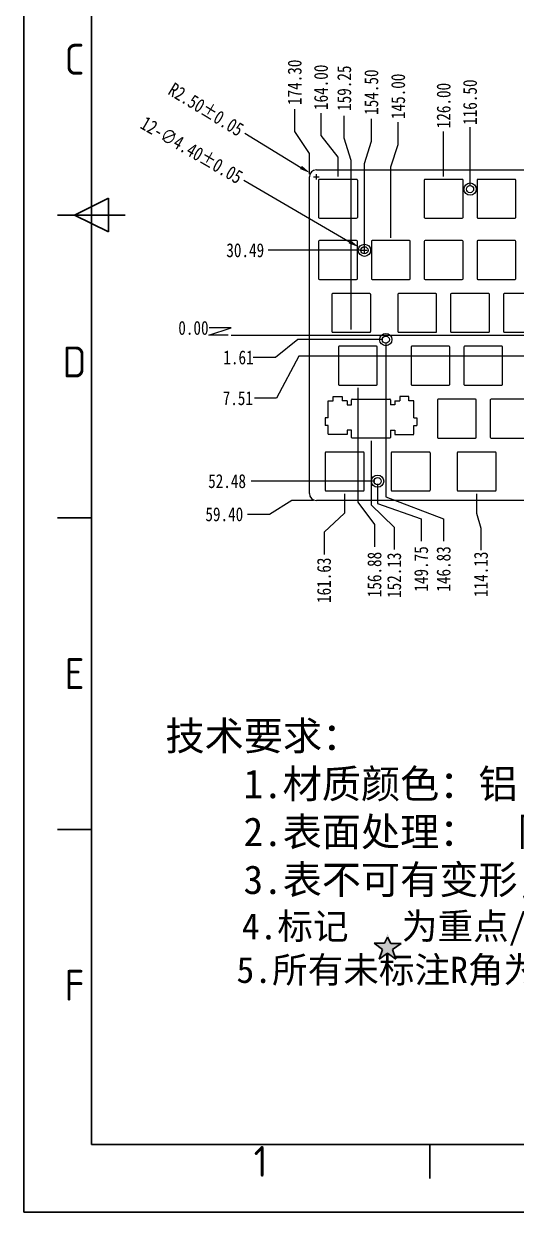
# Model space of a CAD drawing. Header units: millimetres. Extents: x 1767 to 2790, y 1192 to 1909.
# Drawn here: x 1767.1 to 1944.3, y 1192.3 to 1619.4 of the extents above; entities that cross this region are included whole.
import ezdxf
from ezdxf.enums import TextEntityAlignment as Align

# ---------------------------------------------------------------- set-up
doc = ezdxf.new("R2010")
doc.units = ezdxf.units.MM
doc.header["$LTSCALE"] = 32.67
doc.header["$PDMODE"] = 3
doc.header["$PDSIZE"] = 0.3125
doc.layers.get('0').update_dxf_attribs({"linetype": 'CONTINUOUS'})
doc.layers.get('Defpoints').update_dxf_attribs({"linetype": 'CONTINUOUS'})
doc.layers.add('图层1', color=7, linetype='CONTINUOUS')
doc.layers.add('图框层', color=7, linetype='CONTINUOUS', lineweight=35)
doc.layers.add('文字说明层', color=7, linetype='CONTINUOUS', lineweight=35)
doc.styles.add('ISO Proportional', font='isocp.shx')
doc.styles.get("Standard").update_dxf_attribs({"font": 'txt', "width": 0.8})
doc.dimstyles.get("Standard").update_dxf_attribs({"dimtxt": 0.15625, "dimasz": 0.1875, "dimexe": 0.125, "dimexo": 0.0625, "dimtad": 0, "dimdsep": 46, "dimtxsty": 'Standard', "dimcen": 0.09, "dimazin": 2, "dimtp": 0.01, "dimtm": 0.01, "dimtfac": 1, "dimtofl": 0, "dimtmove": 0, "dimatfit": 3, "dimfxl": 1, "dimtolj": 1, "dimarcsym": 0})

# ---------------------------------------------------------------- blocks, each defined once
blk = doc.blocks.new('*D94')
at = {"layer": 'Defpoints', "color": 0}
for p in [(1833.82, 1510.04), (1841.75, 1507.46), (2044.22, 1507.46)]:
    blk.add_point(p, dxfattribs=at)
at = {"layer": '图层1', "color": 4, "lineweight": -2}
for p, q in [((1833.75, 1507.46), (1841.82, 1510.04)), ((1841.82, 1510.04), (1833.82, 1510.04)), ((1840.75, 1507.46), (1833.75, 1507.46))]:
    blk.add_line(p, q, dxfattribs=at)
at = {"layer": '图层1', "color": 6, "insert": (1828.2, 1510.04), "char_height": 5, "attachment_point": 5}
blk.add_mtext('\\A1;0.00', dxfattribs=at)
blk = doc.blocks.new('*D1')
at = {"layer": 'Defpoints', "color": 0}
for p in [(1864.63, 1588.71), (1869.92, 1564.37), (2044.22, 1507.46)]:
    blk.add_point(p, dxfattribs=at)
at = {"layer": '图层1', "color": 4, "lineweight": -2}
for p, q in [((1864.63, 1580.71), (1864.63, 1588.71)), ((1869.92, 1572.71), (1864.63, 1580.71)), ((1869.92, 1565.37), (1869.92, 1572.71))]:
    blk.add_line(p, q, dxfattribs=at)
at = {"layer": '图层1', "color": 6, "insert": (1864.63, 1598.33), "char_height": 5, "attachment_point": 5, "rotation": 90}
blk.add_mtext('\\A1;174.30', dxfattribs=at)
blk = doc.blocks.new('*D3')
at = {"layer": 'Defpoints', "color": 0}
for p in [(1874.1, 1587.24), (1880.22, 1563.46), (2044.22, 1507.46)]:
    blk.add_point(p, dxfattribs=at)
at = {"layer": '图层1', "color": 4, "lineweight": -2}
for p, q in [((1874.1, 1579.24), (1874.1, 1587.24)), ((1880.22, 1571.46), (1874.1, 1579.24)), ((1880.22, 1564.46), (1880.22, 1571.46))]:
    blk.add_line(p, q, dxfattribs=at)
at = {"layer": '图层1', "color": 6, "insert": (1874.1, 1596.53), "char_height": 5, "attachment_point": 5, "rotation": 90}
blk.add_mtext('\\A1;164.00', dxfattribs=at)
blk = doc.blocks.new('*D4')
at = {"layer": 'Defpoints', "color": 0}
for p in [(1918.22, 1580.68), (1918.22, 1563.46), (2044.22, 1507.46)]:
    blk.add_point(p, dxfattribs=at)
at = {"layer": '图层1', "color": 4, "lineweight": -2}
blk.add_line((1918.22, 1564.46), (1918.22, 1580.68), dxfattribs=at)
at = {"layer": '图层1', "color": 6, "insert": (1918.22, 1589.97), "char_height": 5, "attachment_point": 5, "rotation": 90}
blk.add_mtext('\\A1;126.00', dxfattribs=at)
blk = doc.blocks.new('*D5')
at = {"layer": 'Defpoints', "color": 0}
for p in [(1927.72, 1582.23), (1927.72, 1559.96), (2044.22, 1507.46)]:
    blk.add_point(p, dxfattribs=at)
at = {"layer": '图层1', "color": 4, "lineweight": -2}
blk.add_line((1927.72, 1560.96), (1927.72, 1582.23), dxfattribs=at)
at = {"layer": '图层1', "color": 6, "insert": (1927.72, 1591.19), "char_height": 5, "attachment_point": 5, "rotation": 90}
blk.add_mtext('\\A1;116.50', dxfattribs=at)
blk = doc.blocks.new('*D14')
at = {"layer": 'Defpoints', "color": 0}
for p in [(1901.86, 1584), (1899.22, 1541.45), (2044.22, 1507.46)]:
    blk.add_point(p, dxfattribs=at)
at = {"layer": '图层1', "color": 4, "lineweight": -2}
for p, q in [((1901.86, 1576), (1901.86, 1584)), ((1899.22, 1568), (1901.86, 1576)), ((1899.22, 1542.45), (1899.22, 1568))]:
    blk.add_line(p, q, dxfattribs=at)
at = {"layer": '图层1', "color": 6, "insert": (1901.86, 1593.29), "char_height": 5, "attachment_point": 5, "rotation": 90}
blk.add_mtext('\\A1;145.00', dxfattribs=at)
blk = doc.blocks.new('*D15')
at = {"layer": 'Defpoints', "color": 0}
for p in [(1892.22, 1585.17), (1889.72, 1537.95), (2044.22, 1507.46)]:
    blk.add_point(p, dxfattribs=at)
at = {"layer": '图层1', "color": 4, "lineweight": -2}
for p, q in [((1892.22, 1577.17), (1892.22, 1585.17)), ((1889.72, 1569.17), (1892.22, 1577.17)), ((1889.72, 1538.95), (1889.72, 1569.17))]:
    blk.add_line(p, q, dxfattribs=at)
at = {"layer": '图层1', "color": 6, "insert": (1892.22, 1594.79), "char_height": 5, "attachment_point": 5, "rotation": 90}
blk.add_mtext('\\A1;154.50', dxfattribs=at)
blk = doc.blocks.new('*D18')
at = {"layer": 'Defpoints', "color": 0}
for p in [(1882.47, 1586.25), (1884.97, 1508.48), (2044.22, 1507.46)]:
    blk.add_point(p, dxfattribs=at)
at = {"layer": '图层1', "color": 4, "lineweight": -2}
for p, q in [((1882.47, 1578.25), (1882.47, 1586.25)), ((1884.97, 1570.25), (1882.47, 1578.25)), ((1884.97, 1509.48), (1884.97, 1570.25))]:
    blk.add_line(p, q, dxfattribs=at)
at = {"layer": '图层1', "color": 6, "insert": (1882.47, 1596.21), "char_height": 5, "attachment_point": 5, "rotation": 90}
blk.add_mtext('\\A1;159.25', dxfattribs=at)
blk = doc.blocks.new('*D19')
at = {"layer": 'Defpoints', "color": 0}
for p in [(2044.22, 1507.46), (1887.34, 1489.48), (1893.34, 1431.39)]:
    blk.add_point(p, dxfattribs=at)
at = {"layer": '图层1', "color": 4, "lineweight": -2}
for p, q in [((1887.34, 1488.48), (1887.34, 1447.39)), ((1887.34, 1447.39), (1893.34, 1439.39)), ((1893.34, 1439.39), (1893.34, 1431.39))]:
    blk.add_line(p, q, dxfattribs=at)
at = {"layer": '图层1', "color": 6, "insert": (1893.34, 1421.43), "char_height": 5, "attachment_point": 5, "rotation": 90}
blk.add_mtext('\\A1;156.88', dxfattribs=at)
blk = doc.blocks.new('*D20')
at = {"layer": 'Defpoints', "color": 0}
for p in [(2044.22, 1507.46), (1892.09, 1470.48), (1900.44, 1430.48)]:
    blk.add_point(p, dxfattribs=at)
at = {"layer": '图层1', "color": 4, "lineweight": -2}
for p, q in [((1892.09, 1469.48), (1892.09, 1446.48)), ((1892.09, 1446.48), (1900.44, 1438.48)), ((1900.44, 1438.48), (1900.44, 1430.48))]:
    blk.add_line(p, q, dxfattribs=at)
at = {"layer": '图层1', "color": 6, "insert": (1900.44, 1421.19), "char_height": 5, "attachment_point": 5, "rotation": 90}
blk.add_mtext('\\A1;152.13', dxfattribs=at)
blk = doc.blocks.new('*D21')
at = {"layer": 'Defpoints', "color": 0}
for p in [(2044.22, 1507.46), (1882.59, 1451.48), (1875.18, 1428.66)]:
    blk.add_point(p, dxfattribs=at)
at = {"layer": '图层1', "color": 4, "lineweight": -2}
for p, q in [((1882.59, 1450.48), (1882.59, 1443.48)), ((1882.59, 1443.48), (1875.18, 1436.66)), ((1875.18, 1436.66), (1875.18, 1428.66))]:
    blk.add_line(p, q, dxfattribs=at)
at = {"layer": '图层1', "color": 6, "insert": (1875.18, 1419.37), "char_height": 5, "attachment_point": 5, "rotation": 90}
blk.add_mtext('\\A1;161.63', dxfattribs=at)
blk = doc.blocks.new('*D22')
at = {"layer": 'Defpoints', "color": 0}
for p in [(2044.22, 1507.46), (1894.47, 1454.98), (1910.15, 1433.4)]:
    blk.add_point(p, dxfattribs=at)
at = {"layer": '图层1', "color": 4, "lineweight": -2}
for p, q in [((1894.47, 1453.98), (1894.47, 1446.98)), ((1894.47, 1446.98), (1910.15, 1441.4)), ((1910.15, 1441.4), (1910.15, 1433.4))]:
    blk.add_line(p, q, dxfattribs=at)
at = {"layer": '图层1', "color": 6, "insert": (1910.15, 1423.44), "char_height": 5, "attachment_point": 5, "rotation": 90}
blk.add_mtext('\\A1;149.75', dxfattribs=at)
blk = doc.blocks.new('*D23')
at = {"layer": 'Defpoints', "color": 0}
for p in [(2044.22, 1507.46), (1930.09, 1451.48), (1931.65, 1430.14)]:
    blk.add_point(p, dxfattribs=at)
at = {"layer": '图层1', "color": 4, "lineweight": -2}
for p, q in [((1930.09, 1450.48), (1930.09, 1443.48)), ((1930.09, 1443.48), (1931.65, 1438.14)), ((1931.65, 1438.14), (1931.65, 1430.14))]:
    blk.add_line(p, q, dxfattribs=at)
at = {"layer": '图层1', "color": 6, "insert": (1931.65, 1421.51), "char_height": 5, "attachment_point": 5, "rotation": 90}
blk.add_mtext('\\A1;114.13', dxfattribs=at)
blk = doc.blocks.new('*D26')
at = {"layer": 'Defpoints', "color": 0}
for p in [(1897.39, 1505.85), (2044.22, 1507.46), (1918.21, 1433.4)]:
    blk.add_point(p, dxfattribs=at)
at = {"layer": '图层1', "color": 4, "lineweight": -2}
for p, q in [((1897.39, 1504.85), (1897.39, 1449.4)), ((1897.39, 1449.4), (1918.21, 1441.4)), ((1918.21, 1441.4), (1918.21, 1433.4))]:
    blk.add_line(p, q, dxfattribs=at)
at = {"layer": '图层1', "color": 6, "insert": (1918.21, 1423.44), "char_height": 5, "attachment_point": 5, "rotation": 90}
blk.add_mtext('\\A1;146.83', dxfattribs=at)
blk = doc.blocks.new('*D45')
at = {"layer": 'Defpoints', "color": 0}
for p in [(1855.13, 1537.95), (1889.72, 1537.95), (2044.22, 1507.46)]:
    blk.add_point(p, dxfattribs=at)
at = {"layer": '图层1', "color": 4, "lineweight": -2}
blk.add_line((1888.72, 1537.95), (1855.13, 1537.95), dxfattribs=at)
at = {"layer": '图层1', "color": 6, "insert": (1846.84, 1537.95), "char_height": 5, "attachment_point": 5}
blk.add_mtext('\\A1;30.49', dxfattribs=at)
blk = doc.blocks.new('*D46')
at = {"layer": 'Defpoints', "color": 0}
for p in [(1897.39, 1505.85), (2044.22, 1507.46), (1849.7, 1499.43)]:
    blk.add_point(p, dxfattribs=at)
at = {"layer": '图层1', "color": 4, "lineweight": -2}
for p, q in [((1865.7, 1505.85), (1857.7, 1499.43)), ((1896.39, 1505.85), (1865.7, 1505.85)), ((1857.7, 1499.43), (1849.7, 1499.43))]:
    blk.add_line(p, q, dxfattribs=at)
at = {"layer": '图层1', "color": 6, "insert": (1844.41, 1499.43), "char_height": 5, "attachment_point": 5}
blk.add_mtext('\\A1;1.61', dxfattribs=at)
blk = doc.blocks.new('*D47')
at = {"layer": 'Defpoints', "color": 0}
for p in [(2044.22, 1507.46), (1848.94, 1454.98), (1894.47, 1454.98)]:
    blk.add_point(p, dxfattribs=at)
at = {"layer": '图层1', "color": 4, "lineweight": -2}
blk.add_line((1893.47, 1454.98), (1848.94, 1454.98), dxfattribs=at)
at = {"layer": '图层1', "color": 6, "insert": (1840.31, 1454.98), "char_height": 5, "attachment_point": 5}
blk.add_mtext('\\A1;52.48', dxfattribs=at)
blk = doc.blocks.new('*D48')
at = {"layer": 'Defpoints', "color": 0}
for p in [(2044.22, 1507.46), (1979.97, 1499.95), (1850.13, 1484.77)]:
    blk.add_point(p, dxfattribs=at)
at = {"layer": '图层1', "color": 4, "lineweight": -2}
for p, q in [((1866.13, 1499.95), (1858.13, 1484.77)), ((1978.97, 1499.95), (1866.13, 1499.95)), ((1858.13, 1484.77), (1850.13, 1484.77))]:
    blk.add_line(p, q, dxfattribs=at)
at = {"layer": '图层1', "color": 6, "insert": (1844.17, 1484.77), "char_height": 5, "attachment_point": 5}
blk.add_mtext('\\A1;7.51', dxfattribs=at)
blk = doc.blocks.new('*D51')
at = {"layer": 'Defpoints', "color": 0}
for p in [(2044.22, 1507.46), (1872.42, 1448.06), (1847.6, 1443.06)]:
    blk.add_point(p, dxfattribs=at)
at = {"layer": '图层1', "color": 4, "lineweight": -2}
for p, q in [((1863.6, 1448.06), (1855.6, 1443.06)), ((1871.42, 1448.06), (1863.6, 1448.06)), ((1855.6, 1443.06), (1847.6, 1443.06))]:
    blk.add_line(p, q, dxfattribs=at)
at = {"layer": '图层1', "color": 6, "insert": (1839.31, 1443.06), "char_height": 5, "attachment_point": 5}
blk.add_mtext('\\A1;59.40', dxfattribs=at)
blk = doc.blocks.new('*D58')
at = {"layer": 'Defpoints', "color": 0}
for p in [(1887.81, 1539.05), (1891.62, 1536.85)]:
    blk.add_point(p, dxfattribs=at)
at = {"layer": '图层1', "color": 4, "lineweight": -2}
for p, q in [((1846.28, 1563.12), (1884.35, 1541.06)), ((1888.72, 1537.95), (1890.72, 1537.95)), ((1889.72, 1536.95), (1889.72, 1538.95))]:
    blk.add_line(p, q, dxfattribs=at)
at = {"layer": '图层1', "color": 4}
blk.add_solid([(1884.69, 1541.64), (1884.02, 1540.48), (1887.81, 1539.05)], dxfattribs=at)
at = {"layer": '图层1', "color": 6, "insert": (1827.56, 1573.96), "char_height": 5, "attachment_point": 5, "rotation": 329.9136}
blk.add_mtext('\\A1;12-∅4.40±0.05', dxfattribs=at)
blk = doc.blocks.new('*D59')
at = {"layer": 'Defpoints', "color": 0}
for p in [(1870.29, 1565.67), (1872.42, 1564.37)]:
    blk.add_point(p, dxfattribs=at)
at = {"layer": '图层1', "color": 4, "lineweight": -2}
for p, q in [((1846.65, 1580.07), (1866.87, 1567.75)), ((1871.42, 1564.37), (1873.42, 1564.37)), ((1872.42, 1563.37), (1872.42, 1565.37))]:
    blk.add_line(p, q, dxfattribs=at)
at = {"layer": '图层1', "color": 4}
blk.add_solid([(1867.22, 1568.32), (1866.52, 1567.18), (1870.29, 1565.67)], dxfattribs=at)
at = {"layer": '图层1', "color": 6, "insert": (1832.74, 1588.55), "char_height": 5, "attachment_point": 5, "rotation": 328.6373}
blk.add_mtext('\\A1;R2.50±0.05', dxfattribs=at)

msp = doc.modelspace()

# ---------------------------------------------------------------- hatches: boundary and pattern name
at = {"layer": '图框层', "lineweight": 30}
msp.add_hatch(color=256, dxfattribs=at).paths.add_polyline_path([(1899.181, 1288.872), (1898.07, 1292.407), (1896.891, 1288.894), (1893.186, 1288.929), (1896.163, 1286.723), (1894.984, 1283.21), (1898.003, 1285.359), (1900.979, 1283.153), (1899.868, 1286.687), (1902.886, 1288.837)])

# ---------------------------------------------------------------- linework, layer by layer
at = {"linetype": 'Continuous'}
for p, q in [((1869.922, 1450.565), (1869.922, 1564.365)), ((1872.422, 1566.865), (2216.023, 1566.865)), ((1886.923, 1563.455), (1873.513, 1563.455)), ((1924.923, 1563.455), (1911.513, 1563.455)), ((1943.923, 1563.455), (1930.513, 1563.455)), ((1873.233, 1563.175), (1873.233, 1549.765)), ((1887.203, 1563.175), (1887.203, 1549.765)), ((1911.233, 1563.175), (1911.233, 1549.765)), ((1925.203, 1549.765), (1925.203, 1563.175)), ((1930.233, 1563.175), (1930.233, 1549.765)), ((1944.203, 1549.765), (1944.203, 1563.175)), ((1873.513, 1549.485), (1886.923, 1549.485)), ((1911.513, 1549.485), (1924.923, 1549.485)), ((1930.513, 1549.485), (1943.923, 1549.485)), ((1873.233, 1541.172), (1873.233, 1527.762)), ((1886.923, 1541.452), (1873.513, 1541.452)), ((1887.203, 1527.762), (1887.203, 1541.172)), ((1892.233, 1541.172), (1892.233, 1527.762)), ((1905.923, 1541.452), (1892.513, 1541.452)), ((1906.203, 1527.762), (1906.203, 1541.172)), ((1911.233, 1541.172), (1911.233, 1527.762)), ((1924.923, 1541.452), (1911.513, 1541.452)), ((1925.203, 1527.762), (1925.203, 1541.172)), ((1930.233, 1541.172), (1930.233, 1527.762)), ((1943.923, 1541.452), (1930.513, 1541.452)), ((1944.203, 1527.762), (1944.203, 1541.172)), ((1873.513, 1527.482), (1886.923, 1527.482)), ((1892.513, 1527.482), (1905.923, 1527.482)), ((1911.513, 1527.482), (1924.923, 1527.482)), ((1930.513, 1527.482), (1943.923, 1527.482)), ((1877.983, 1522.172), (1877.983, 1508.762)), ((1891.673, 1522.452), (1878.263, 1522.452)), ((1891.953, 1522.172), (1891.953, 1508.762)), ((1901.733, 1522.172), (1901.733, 1508.762)), ((1915.423, 1522.452), (1902.013, 1522.452)), ((1915.703, 1508.762), (1915.703, 1522.172)), ((1920.733, 1522.172), (1920.733, 1508.762)), ((1934.423, 1522.452), (1921.013, 1522.452)), ((1934.703, 1508.762), (1934.703, 1522.172)), ((1939.733, 1522.172), (1939.733, 1508.762)), ((1953.703, 1522.452), (1940.013, 1522.452)), ((1878.263, 1508.482), (1891.673, 1508.482)), ((1902.013, 1508.482), (1915.423, 1508.482)), ((1921.013, 1508.482), (1934.423, 1508.482)), ((1940.013, 1508.482), (1953.703, 1508.482)), ((1894.048, 1503.452), (1880.638, 1503.452)), ((1920.173, 1503.452), (1906.763, 1503.452)), ((1939.173, 1503.452), (1925.763, 1503.452)), ((1880.358, 1503.172), (1880.358, 1489.762)), ((1894.328, 1489.762), (1894.328, 1503.172)), ((1906.483, 1503.172), (1906.483, 1489.762)), ((1920.453, 1489.762), (1920.453, 1503.172)), ((1925.483, 1503.172), (1925.483, 1489.762)), ((1939.453, 1489.762), (1939.453, 1503.172)), ((1880.638, 1489.482), (1894.048, 1489.482)), ((1906.763, 1489.482), (1920.173, 1489.482)), ((1925.763, 1489.482), (1939.173, 1489.482)), ((1876.658, 1477.767), (1876.658, 1483.917)), ((1876.658, 1483.917), (1878.458, 1483.917)), ((1878.458, 1483.917), (1878.458, 1485.367)), ((1878.458, 1485.367), (1881.708, 1485.367)), ((1881.708, 1485.367), (1881.708, 1483.917)), ((1883.508, 1483.917), (1883.508, 1482.467)), ((1883.508, 1482.467), (1885.088, 1482.467)), ((1885.088, 1482.467), (1885.088, 1484.267)), ((1885.288, 1484.467), (1898.888, 1484.467)), ((1899.088, 1484.267), (1899.088, 1482.467)), ((1900.668, 1482.467), (1899.088, 1482.467)), ((1900.668, 1483.917), (1900.668, 1482.467)), ((1902.468, 1485.367), (1902.468, 1483.917)), ((1905.718, 1485.367), (1902.468, 1485.367)), ((1905.718, 1483.917), (1905.718, 1485.367)), ((1907.518, 1483.917), (1905.718, 1483.917)), ((1907.518, 1477.767), (1907.518, 1483.917)), ((1915.983, 1484.172), (1915.983, 1470.762)), ((1929.673, 1484.452), (1916.263, 1484.452)), ((1929.953, 1470.762), (1929.953, 1484.172)), ((1934.983, 1484.172), (1934.983, 1470.762)), ((1948.673, 1484.452), (1935.263, 1484.452)), ((1876.658, 1471.867), (1876.658, 1474.967)), ((1907.518, 1471.867), (1907.518, 1474.967)), ((1883.509, 1471.817), (1876.659, 1471.817)), ((1885.088, 1473.267), (1883.508, 1473.267)), ((1883.508, 1473.267), (1883.509, 1471.817)), ((1885.088, 1470.667), (1885.088, 1473.267)), ((1898.888, 1470.467), (1885.288, 1470.467)), ((1899.088, 1473.267), (1899.088, 1470.667)), ((1899.088, 1473.267), (1900.668, 1473.267)), ((1900.668, 1473.267), (1900.667, 1471.817)), ((1900.667, 1471.817), (1907.517, 1471.817)), ((1916.263, 1470.482), (1929.673, 1470.482)), ((1935.263, 1470.482), (1948.673, 1470.482)), ((1875.608, 1465.172), (1875.608, 1451.762)), ((1889.298, 1465.452), (1875.888, 1465.452)), ((1889.578, 1451.762), (1889.578, 1465.172)), ((1899.358, 1465.172), (1899.358, 1451.762)), ((1913.048, 1465.452), (1899.638, 1465.452)), ((1913.328, 1465.172), (1913.328, 1451.762)), ((1923.108, 1465.172), (1923.108, 1451.762)), ((1936.798, 1465.452), (1923.388, 1465.452)), ((1937.078, 1451.762), (1937.078, 1465.172)), ((2216.023, 1448.065), (1872.422, 1448.065)), ((1875.888, 1451.482), (1889.298, 1451.482)), ((1899.638, 1451.482), (1913.048, 1451.482)), ((1923.388, 1451.482), (1936.798, 1451.482))]:
    msp.add_line(p, q, dxfattribs=at)
for p, q in [((1883.508, 1483.917), (1881.708, 1483.917)), ((1900.668, 1483.917), (1902.468, 1483.917)), ((1876.658, 1477.767), (1875.638, 1477.767)), ((1875.638, 1477.767), (1875.638, 1474.967)), ((1876.708, 1474.967), (1875.638, 1474.967)), ((1907.468, 1474.967), (1908.538, 1474.967)), ((1907.518, 1477.767), (1908.538, 1477.767)), ((1908.538, 1477.767), (1908.538, 1474.967))]:
    msp.add_line(p, q)
for centre, radius in [((1927.718, 1559.955), 2.2), ((1927.718, 1559.955), 1.3), ((1889.718, 1537.952), 2.2), ((1889.718, 1537.952), 1.3), ((1897.393, 1505.852), 2.2), ((1897.393, 1505.852), 1.3), ((1894.468, 1454.982), 2.2), ((1894.468, 1454.982), 1.3)]:
    msp.add_circle(centre, radius, dxfattribs=at)
for centre, radius, start, end in [((1872.422, 1564.365), 2.5, 90, 180), ((1873.513, 1563.175), 0.28, 90, 180), ((1886.923, 1563.175), 0.28, 0, 90), ((1911.513, 1563.175), 0.28, 90, 180), ((1924.923, 1563.175), 0.28, 0, 90), ((1930.513, 1563.175), 0.28, 90, 180), ((1943.923, 1563.175), 0.28, 0, 90), ((1873.513, 1549.765), 0.28, 180, 270), ((1886.923, 1549.765), 0.28, 270, 0), ((1911.513, 1549.765), 0.28, 180, 270), ((1924.923, 1549.765), 0.28, 270, 0), ((1930.513, 1549.765), 0.28, 180, 270), ((1943.923, 1549.765), 0.28, 270, 0), ((1873.513, 1541.172), 0.28, 90, 180), ((1886.923, 1541.172), 0.28, 0, 90), ((1892.513, 1541.172), 0.28, 90, 180), ((1905.923, 1541.172), 0.28, 0, 90), ((1911.513, 1541.172), 0.28, 90, 180), ((1924.923, 1541.172), 0.28, 0, 90), ((1930.513, 1541.172), 0.28, 90, 180), ((1943.923, 1541.172), 0.28, 0, 90), ((1873.513, 1527.762), 0.28, 180, 270), ((1886.923, 1527.762), 0.28, 270, 0), ((1892.513, 1527.762), 0.28, 180, 270), ((1905.923, 1527.762), 0.28, 270, 0), ((1911.513, 1527.762), 0.28, 180, 270), ((1924.923, 1527.762), 0.28, 270, 0), ((1930.513, 1527.762), 0.28, 180, 270), ((1943.923, 1527.762), 0.28, 270, 0), ((1878.263, 1522.172), 0.28, 90, 180), ((1891.673, 1522.172), 0.28, 0, 90), ((1902.013, 1522.172), 0.28, 90, 180), ((1915.423, 1522.172), 0.28, 0, 90), ((1921.013, 1522.172), 0.28, 90, 180), ((1934.423, 1522.172), 0.28, 0, 90), ((1940.013, 1522.172), 0.28, 90, 180), ((1878.263, 1508.762), 0.28, 180, 270), ((1891.673, 1508.762), 0.28, 270, 0), ((1902.013, 1508.762), 0.28, 180, 270), ((1915.423, 1508.762), 0.28, 270, 0), ((1921.013, 1508.762), 0.28, 180, 270), ((1934.423, 1508.762), 0.28, 270, 0), ((1940.013, 1508.762), 0.28, 180, 270), ((1880.638, 1503.172), 0.28, 90, 180), ((1894.048, 1503.172), 0.28, 0, 90), ((1906.763, 1503.172), 0.28, 90, 180), ((1920.173, 1503.172), 0.28, 0, 90), ((1925.763, 1503.172), 0.28, 90, 180), ((1939.173, 1503.172), 0.28, 0, 90), ((1880.638, 1489.762), 0.28, 180, 270), ((1894.048, 1489.762), 0.28, 270, 0), ((1906.763, 1489.762), 0.28, 180, 270), ((1920.173, 1489.762), 0.28, 270, 0), ((1925.763, 1489.762), 0.28, 180, 270), ((1939.173, 1489.762), 0.28, 270, 0), ((1885.288, 1484.267), 0.2, 90, 180), ((1898.888, 1484.267), 0.2, 0, 90), ((1916.263, 1484.172), 0.28, 90, 180), ((1929.673, 1484.172), 0.28, 0, 90), ((1935.263, 1484.172), 0.28, 90, 180), ((1885.288, 1470.667), 0.2, 180, 270), ((1898.888, 1470.667), 0.2, 270, 0), ((1916.263, 1470.762), 0.28, 180, 270), ((1929.673, 1470.762), 0.28, 270, 0), ((1935.263, 1470.762), 0.28, 180, 270), ((1875.888, 1465.172), 0.28, 90, 180), ((1889.298, 1465.172), 0.28, 0, 90), ((1899.638, 1465.172), 0.28, 90, 180), ((1913.048, 1465.172), 0.28, 0, 90), ((1923.388, 1465.172), 0.28, 90, 180), ((1936.798, 1465.172), 0.28, 0, 90), ((1872.422, 1450.565), 2.5, 180, 270), ((1875.888, 1451.762), 0.28, 180, 270), ((1889.298, 1451.762), 0.28, 270, 0), ((1899.638, 1451.762), 0.28, 180, 270), ((1913.048, 1451.762), 0.28, 270, 0), ((1923.388, 1451.762), 0.28, 180, 270), ((1936.798, 1451.762), 0.28, 270, 0)]:
    msp.add_arc(centre, radius, start, end, dxfattribs=at)
at = {"layer": '图层1'}
msp.add_line((1841.745, 1507.465), (2248.78, 1507.465), dxfattribs=at)
at = {"layer": '图框层', "lineweight": 30}
for p, q in [((1767.149, 1192.256), (1767.149, 1884.655)), ((1791.498, 1884.655), (1791.498, 1223.012)), ((1791.498, 1884.655), (1791.498, 1216.604)), ((1785.41, 1550.63), (1797.585, 1556.717)), ((1797.585, 1556.717), (1797.585, 1544.542)), ((1779.323, 1550.63), (1803.672, 1550.63)), ((1797.585, 1544.542), (1785.41, 1550.63)), ((1791.498, 1441.83), (1779.323, 1441.83)), ((1791.498, 1329.826), (1779.323, 1329.826)), ((1898.07, 1291.115), (1896.891, 1288.894)), ((1898.07, 1291.115), (1899.181, 1288.872)), ((1896.163, 1286.723), (1893.186, 1288.929)), ((1893.186, 1288.929), (1896.891, 1288.894)), ((1896.163, 1286.723), (1894.984, 1283.21)), ((1899.181, 1288.872), (1902.886, 1288.837)), ((1902.886, 1288.837), (1899.868, 1286.687)), ((1899.868, 1286.687), (1900.979, 1283.153)), ((1898.003, 1285.359), (1894.984, 1283.21)), ((1900.979, 1283.153), (1898.003, 1285.359)), ((1791.498, 1216.604), (2765.445, 1216.604)), ((1913.241, 1204.43), (1913.241, 1216.604)), ((2789.794, 1192.256), (1767.149, 1192.256))]:
    msp.add_line(p, q, dxfattribs=at)

# ---------------------------------------------------------------- texts
at = {"layer": '图框层', "lineweight": 30, "style": 'ISO Proportional'}
for s, p in [('C', (1785.41, 1606.632)), ('D', (1785.41, 1497.832)), ('E', (1785.41, 1385.828)), ('F', (1785.41, 1273.824)), ('1', (1852.369, 1210.517))]:
    msp.add_text(s, height=11.103, dxfattribs=at).set_placement(p, align=Align.MIDDLE)
at = {"layer": '文字说明层', "lineweight": 30, "insert": (1818.133, 1368.602), "char_height": 9.394608, "width": 441.38038, "attachment_point": 1}
msp.add_mtext('{\\fSimSun|b0|i0|c134|p2;\\H1.0995x;\\W1;技术要求：\\P\\fSimSun|b0|i0|c136|p2;    \\fSimSun|b0|i0|c134|p2;1.材质颜色：铝\\P    2.表面处理：\\fSimSun|b0|i0|c136|p2;  \\fSimSun|b0|i0|c134|p2;阳极喷砂黑色+印刷冷灰9C\\fSimSun|b0|i0|c136|p2;   \\fSimSun|b0|i0|c134|p2;\\P    3.表不可有变形，脏污批锋等不良\\P   \\H0.90947x; 4.标记   为重点/必检尺寸  \\P    5.所有未标注R角为R0.25MMM\\fSimSun|b0|i0|c0|p2;   }', dxfattribs=at)

# ---------------------------------------------------------------- dimensions: what is measured, and where the dimension line sits
at = {"layer": '图层1'}
for feature_location, offset, dtype, origin, picture, middle in [((1869.922, 1564.365), (-5.289, 24.343), 1, (2044.222, 1507.465), '*D1', (1864.633, 1598.333)), ((1880.218, 1563.455), (-6.116, 23.784), 1, (2044.222, 1507.465), '*D3', (1874.102, 1596.531)), ((1884.968, 1508.482), (-2.5, 77.772), 1, (2044.222, 1507.465), '*D18', (1882.468, 1596.212)), ((1889.718, 1537.952), (2.5, 47.217), 1, (2044.222, 1507.465), '*D15', (1892.218, 1594.794)), ((1899.218, 1541.452), (2.643, 42.545), 1, (2044.222, 1507.465), '*D14', (1901.861, 1593.289)), ((1918.218, 1563.455), (0, 17.228), 1, (2044.222, 1507.465), '*D4', (1918.218, 1589.975)), ((1927.718, 1559.955), (0, 22.276), 1, (2044.222, 1507.465), '*D5', (1927.718, 1591.189)), ((1889.718, 1537.952), (-34.59, 0), 0, (2044.222, 1507.465), '*D45', (1846.836, 1537.952)), ((1841.745458449, 1507.464903085), (-7.924397923, 2.574792966), 0, (2044.222478965, 1507.464903085), '*D94', (1828.196060526, 1510.039696051)), ((1872.422, 1448.065), (-24.822, -5.004), 0, (2044.222, 1507.465), '*D51', (1839.308, 1443.06)), ((1894.468, 1454.982), (-45.532, 0), 0, (2044.222, 1507.465), '*D47', (1840.311, 1454.982)), ((1979.968, 1499.952), (-129.839, -15.179), 0, (2044.222, 1507.465), '*D48', (1844.171, 1484.773)), ((1897.393, 1505.852), (-47.69, -6.418), 0, (2044.222, 1507.465), '*D46', (1844.411, 1499.434)), ((1882.593, 1451.482), (-7.416, -22.824), 1, (2044.222, 1507.465), '*D21', (1875.177, 1419.366)), ((1887.343, 1489.482), (5.999, -58.094), 1, (2044.222, 1507.465), '*D19', (1893.342, 1421.43)), ((1892.093, 1470.482), (8.346, -40.002), 1, (2044.222, 1507.465), '*D20', (1900.439, 1421.188)), ((1894.468, 1454.982), (15.683, -21.586), 1, (2044.222, 1507.465), '*D22', (1910.151, 1423.438)), ((1897.393, 1505.852), (20.819, -72.456), 1, (2044.222, 1507.465), '*D26', (1918.212, 1423.438)), ((1930.093, 1451.482), (1.556, -21.345), 1, (2044.222, 1507.465), '*D23', (1931.649, 1421.511))]:
    dim = msp.add_ordinate_dim(feature_location=feature_location, offset=offset, dtype=dtype, origin=origin, dimstyle='Standard', override={"dimtxt": 5, "dimasz": 4, "dimexe": 1, "dimexo": 1, "dimzin": 0, "dimcen": 1, "dimclrd": 4, "dimclre": 4, "dimclrt": 6, "dimadec": 0, "dimazin": 0, "dimtp": 0, "dimtm": 0, "dimtzin": 0}, dxfattribs=at)
    dim.commit()
    dim.dimension.update_dxf_attribs({"geometry": picture, "text_midpoint": middle})
dim = msp.add_radius_dim(center=(1872.422, 1564.365), mpoint=(1870.287, 1565.666), dimstyle='Standard', override={"dimtxt": 5, "dimasz": 4, "dimexe": 1, "dimexo": 1, "dimzin": 0, "dimcen": 1, "dimclrd": 4, "dimclre": 4, "dimclrt": 6, "dimadec": 0, "dimazin": 0, "dimtol": 1, "dimtp": 0.05, "dimtm": 0.05, "dimtzin": 0}, dxfattribs=at)
dim.commit()
dim.dimension.update_dxf_attribs({"geometry": '*D59', "text_midpoint": (1832.736, 1588.554), "dimtype": 164})
dim = msp.add_diameter_dim_2p(p1=(1891.622, 1536.849), p2=(1887.814, 1539.055), text='12-<>', dimstyle='Standard', override={"dimtxt": 5, "dimasz": 4, "dimexe": 1, "dimexo": 1, "dimzin": 0, "dimcen": 1, "dimclrd": 4, "dimclre": 4, "dimclrt": 6, "dimadec": 0, "dimazin": 0, "dimtol": 1, "dimtp": 0.05, "dimtm": 0.05, "dimtzin": 0}, dxfattribs=at)
dim.commit()
dim.dimension.update_dxf_attribs({"geometry": '*D58', "text_midpoint": (1827.564, 1573.961), "dimtype": 163})

doc.saveas('drawing.dxf')
